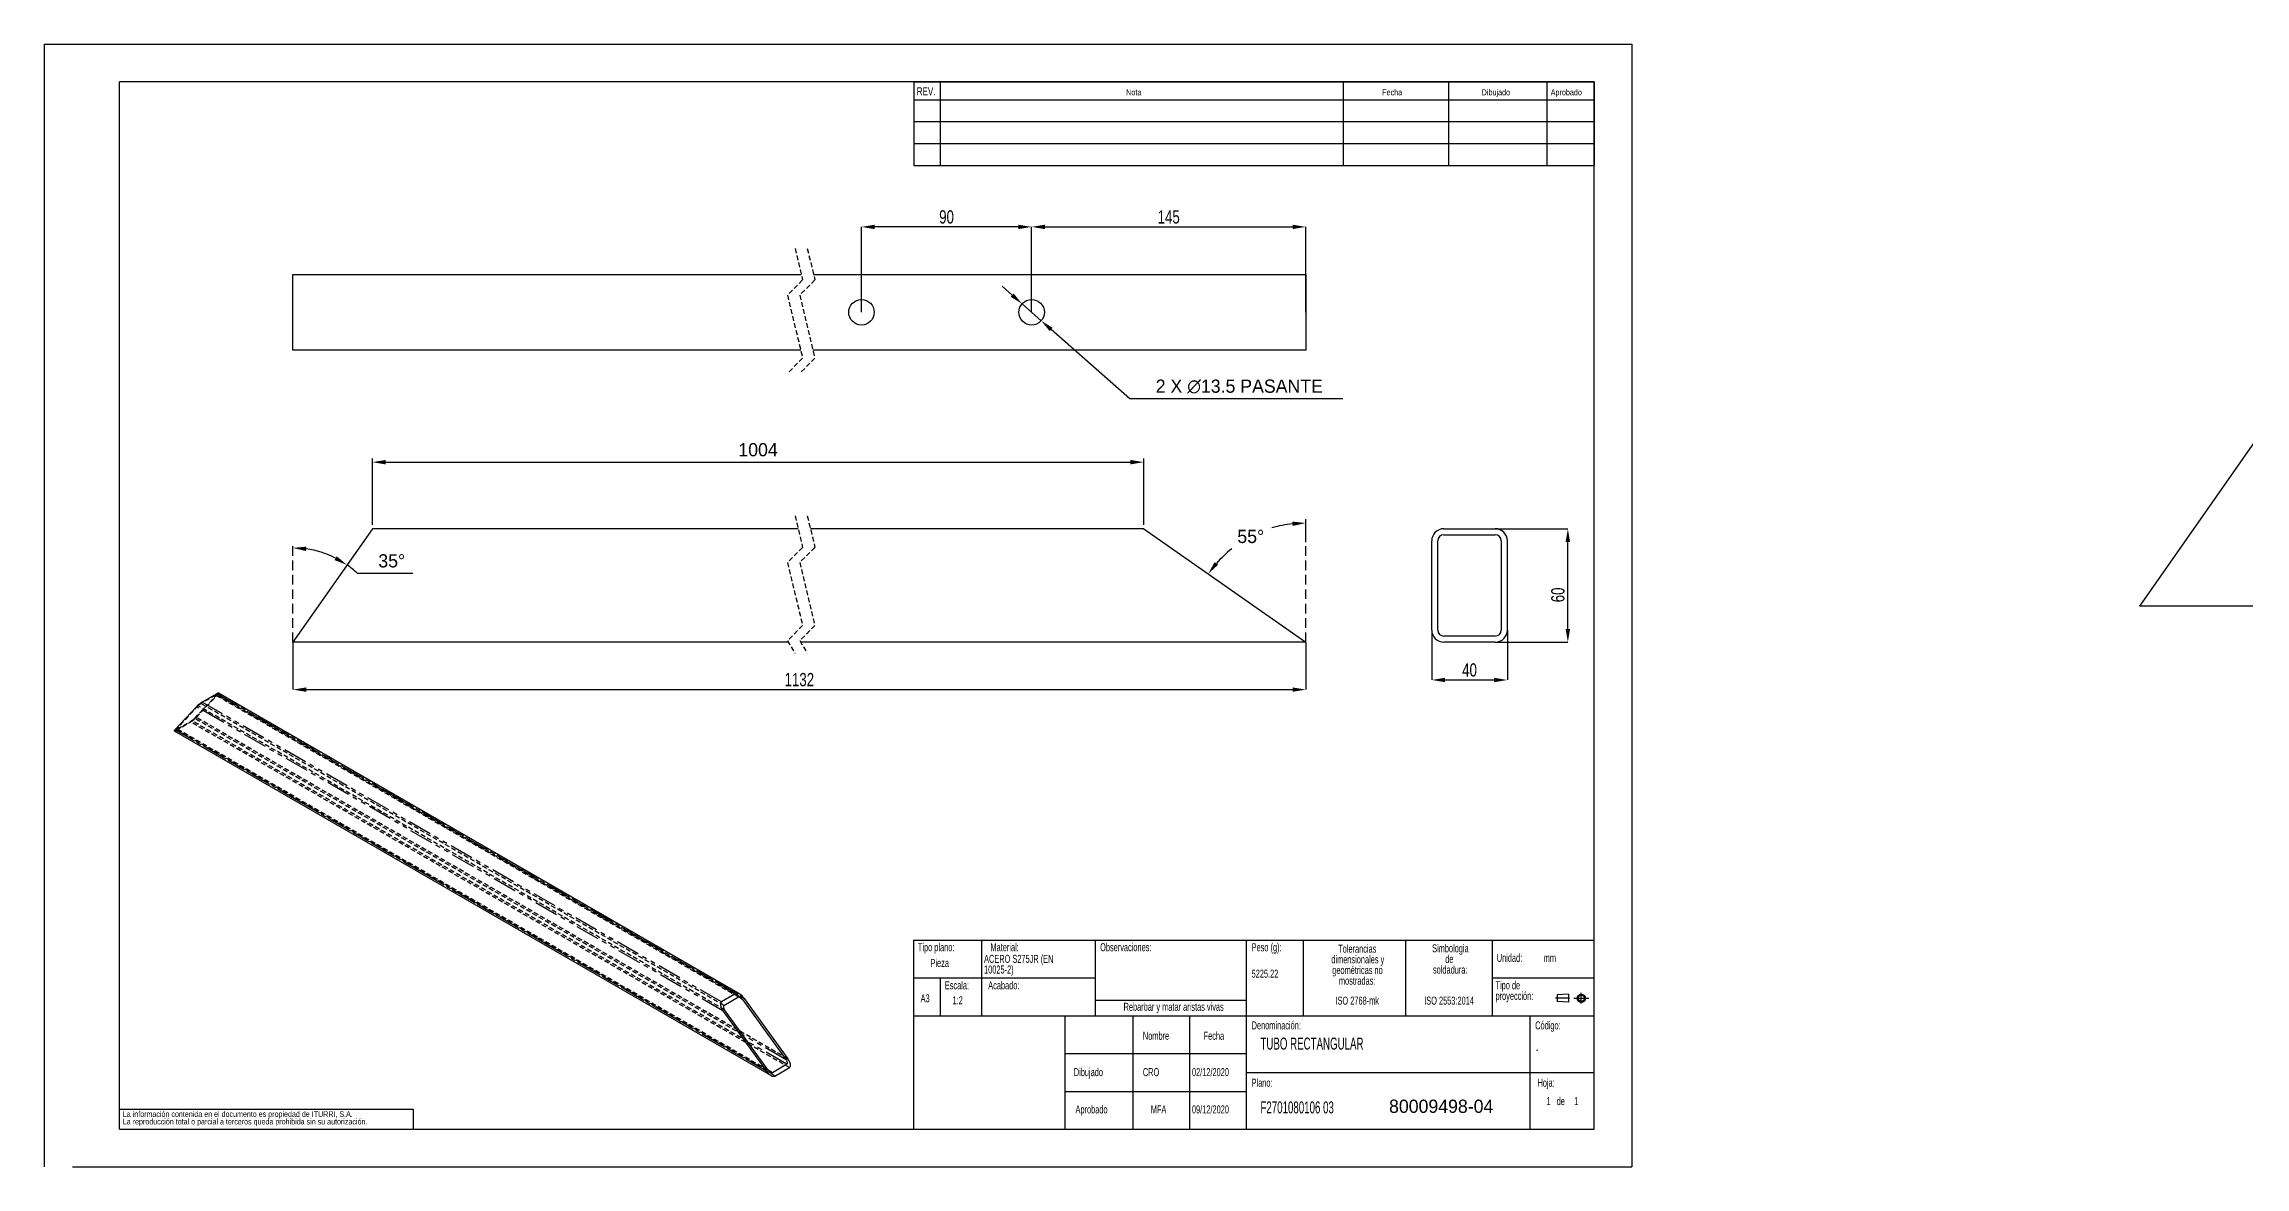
# Model space of a CAD drawing. Extents: x 0 to 1704, y 0 to 297.
# Drawn here: x 0 to 582, y 0 to 297 of the extents above; entities that cross this region are included whole.
import ezdxf

# ---------------------------------------------------------------- set-up
doc = ezdxf.new("R2010")
doc.units = 0
doc.header["$PDSIZE"] = -1
for name, pattern in [('SLD-CENTRADA-DOBLE', [12.7, 6.35, -1.27, 1.27, -1.27, 1.27, -1.27]), ('SLD-CENTRADA-TRAZOS-LARGOS', [19.05, 15.24, -1.27, 1.27, -1.27]), ('SLD-CONTINUA', [0]), ('SLD-DISCONTINUA', [1.905, 1.27, -0.635])]:
    doc.linetypes.add(name, pattern=pattern)
doc.layers.get('0').update_dxf_attribs({"linetype": 'CONTINUOUS'})
doc.layers.get('Defpoints').update_dxf_attribs({"linetype": 'CONTINUOUS'})
doc.layers.add('FORMATO', color=7, linetype='SLD-CONTINUA')
doc.layers.add('SLD-0', color=179, linetype='SLD-CONTINUA')
doc.styles.add('SLDTEXTSTYLE0', font='TXT', dxfattribs={"width": 0.605})
doc.styles.add('SLDTEXTSTYLE1', font='TXT', dxfattribs={"width": 0.75})
doc.dimstyles.new('ISO-25', dxfattribs={"dimtxt": 2.5, "dimasz": 2.5, "dimexe": 1.25, "dimexo": 0.625, "dimtad": 1, "dimdsep": 46, "dimtxsty": 'Standard', "dimcen": 2.5, "dimadec": 0, "dimazin": 0, "dimtfac": 1, "dimtmove": 0, "dimatfit": 3, "dimfxl": 1, "dimarcsym": 0})
doc.dimstyles.new('SLDDIMSTYLE0', dxfattribs={"dimtxt": 3.5, "dimasz": 3.5, "dimexe": 0, "dimexo": 0.0625, "dimgap": 0.875, "dimtad": 1, "dimdec": 1, "dimlfac": 2, "dimrnd": 1e-09, "dimzin": 12, "dimdsep": 46, "dimtxsty": 'SLDTEXTSTYLE1', "dimsah": 1, "dimcen": 0.09, "dimadec": 0, "dimazin": 0, "dimtfac": 1, "dimtdec": 1, "dimtofl": 0, "dimtmove": 0, "dimatfit": 3, "dimfxl": 1, "dimtolj": 1, "dimtzin": 12, "dimarcsym": 0})

# ---------------------------------------------------------------- blocks, each defined once
blk = doc.blocks.new('BLOQUE3')
at = {"color": 7, "linetype": 'SLD-CENTRADA-TRAZOS-LARGOS'}
for p, q in [((400.52, 128.85), (400.52, 131.19)), ((397.92, 130.06), (394.8, 130.06)), ((398.88, 130.02), (402.16, 130.02))]:
    blk.add_line(p, q, dxfattribs=at)
at = {"color": 7, "linetype": 'SLD-CONTINUA'}
for p, q in [((397.68, 130.95), (395.23, 130.77)), ((395.23, 130.77), (395.23, 129.34)), ((397.68, 129.16), (395.23, 129.34)), ((397.68, 130.95), (397.68, 129.16))]:
    blk.add_line(p, q, dxfattribs=at)
for radius in [0.892, 0.713]:
    blk.add_circle((400.52, 130.02), radius, dxfattribs=at)
blk = doc.blocks.new('SW_NOTE_0')
at = {"layer": 'SLD-0', "color": 0, "attachment_point": 2, "style": 'SLDTEXTSTYLE0'}
for s, insert, char_height in [('dimensionales y', (7.54, -0.09), 2.1167), ('Tolerancias', (7.41, 2.73), 2.1167), ('geométricas no', (7.46, -2.92), 2.1167), ('mostradas:', (7.38, -5.74), 2.117)]:
    blk.add_mtext(s, dxfattribs=dict(at, insert=insert, char_height=char_height))
blk = doc.blocks.new('SW_NOTE_0_1')
at = {"layer": 'SLD-0', "color": 0, "attachment_point": 1, "style": 'SLDTEXTSTYLE0'}
for s, insert, char_height in [('Tipo de', (0, 2.73), 2.117), ('proyección:', (0, -0.09), 2.1167)]:
    blk.add_mtext(s, dxfattribs=dict(at, insert=insert, char_height=char_height))
blk = doc.blocks.new('SW_NOTE_0_2')
at = {"layer": 'SLD-0', "color": 0, "char_height": 2.117, "attachment_point": 2, "style": 'SLDTEXTSTYLE0'}
for s, insert in [('Simbologia', (7.11, 2.73)), ('de', (6.84, -0.09)), ('soldadura:', (7.06, -2.92))]:
    blk.add_mtext(s, dxfattribs=dict(at, insert=insert))
blk = doc.blocks.new('SW_NOTE_0_3')
at = {"layer": 'SLD-0', "color": 0, "attachment_point": 1, "style": 'SLDTEXTSTYLE0'}
for s, insert, char_height in [('ACERO S275JR (EN', (0, 2.73), 2.1167), ('10025-2)', (0, -0.09), 2.117)]:
    blk.add_mtext(s, dxfattribs=dict(at, insert=insert, char_height=char_height))
blk = doc.blocks.new('SW_NOTE_0_4')
at = {"layer": 'SLD-0', "color": 0, "char_height": 1.5, "attachment_point": 1, "style": 'SLDTEXTSTYLE1'}
for s, insert in [('La información contenida en el documento es propiedad de ITURRI, S.A.', (0, 1.93)), ('La reproducción total o parcial a terceros queda prohibida sin su autorización.', (0, -0.07))]:
    blk.add_mtext(s, dxfattribs=dict(at, insert=insert))
blk = doc.blocks.new('SW_NOTE_0_5')
at = {"layer": 'SLD-0', "color": 0, "attachment_point": 2, "style": 'SLDTEXTSTYLE0'}
for s, insert, char_height in [('dimensionales y', (7.54, -0.09), 2.1167), ('Tolerancias', (7.41, 2.73), 2.1167), ('geométricas no', (7.46, -2.92), 2.1167), ('mostradas:', (7.38, -5.74), 2.117)]:
    blk.add_mtext(s, dxfattribs=dict(at, insert=insert, char_height=char_height))
blk = doc.blocks.new('SW_NOTE_0_6')
at = {"layer": 'SLD-0', "color": 0, "attachment_point": 1, "style": 'SLDTEXTSTYLE0'}
for s, insert, char_height in [('Tipo de', (0, 2.73), 2.117), ('proyección:', (0, -0.09), 2.1167)]:
    blk.add_mtext(s, dxfattribs=dict(at, insert=insert, char_height=char_height))
blk = doc.blocks.new('SW_NOTE_0_7')
at = {"layer": 'SLD-0', "color": 0, "char_height": 2.117, "attachment_point": 2, "style": 'SLDTEXTSTYLE0'}
for s, insert in [('Simbologia', (7.11, 2.73)), ('de', (6.84, -0.09)), ('soldadura:', (7.06, -2.92))]:
    blk.add_mtext(s, dxfattribs=dict(at, insert=insert))
blk = doc.blocks.new('SW_NOTE_0_8')
at = {"layer": 'SLD-0', "color": 0, "attachment_point": 1, "style": 'SLDTEXTSTYLE0'}
for s, insert, char_height in [('ACERO S275JR (EN', (0, 2.73), 2.1167), ('10025-2)', (0, -0.09), 2.117)]:
    blk.add_mtext(s, dxfattribs=dict(at, insert=insert, char_height=char_height))
blk = doc.blocks.new('SW_NOTE_0_9')
at = {"layer": 'SLD-0', "color": 0, "char_height": 1.5, "attachment_point": 1, "style": 'SLDTEXTSTYLE1'}
for s, insert in [('La información contenida en el documento es propiedad de ITURRI, S.A.', (0, 1.93)), ('La reproducción total o parcial a terceros queda prohibida sin su autorización.', (0, -0.07))]:
    blk.add_mtext(s, dxfattribs=dict(at, insert=insert))
blk = doc.blocks.new('*D25')
at = {"layer": 'Defpoints', "color": 0, "transparency": 16777216}
for p in [(65.84, 138.8), (333.72, 138.8), (333.72, 126.25)]:
    blk.add_point(p, dxfattribs=at)
at = {"layer": 'FORMATO', "color": 0, "lineweight": -2, "transparency": 16777216}
for p, q in [((65.84, 138.74), (65.84, 126.25)), ((333.72, 138.74), (333.72, 126.25)), ((69.34, 126.25), (330.22, 126.25))]:
    blk.add_line(p, q, dxfattribs=at)
at = {"layer": 'FORMATO', "color": 0, "transparency": 16777216}
for points in [[(69.34, 126.83), (69.34, 125.67), (65.84, 126.25)], [(330.22, 126.83), (330.22, 125.67), (333.72, 126.25)]]:
    blk.add_solid(points, dxfattribs=at)
at = {"layer": 'FORMATO', "color": 0, "transparency": 16777216, "insert": (199.78, 128.88), "char_height": 3.5, "attachment_point": 5, "style": 'SLDTEXTSTYLE1'}
blk.add_mtext('\\A1;1132', dxfattribs=at)
blk = doc.blocks.new('*D26')
at = {"color": 0, "lineweight": -2, "transparency": 16777216}
for p, q in [((86.84, 169.8), (86.84, 187.41)), ((90.34, 186.41), (287.37, 186.41)), ((290.87, 169.8), (290.87, 187.41))]:
    blk.add_line(p, q, dxfattribs=at)
at = {"color": 0, "transparency": 16777216}
for points in [[(90.34, 186.99), (90.34, 185.82), (86.84, 186.41)], [(287.37, 186.99), (287.37, 185.82), (290.87, 186.41)]]:
    blk.add_solid(points, dxfattribs=at)
at = {"layer": 'Defpoints', "color": 0, "transparency": 16777216}
for p in [(290.87, 186.41), (86.84, 168.8), (290.87, 168.8)]:
    blk.add_point(p, dxfattribs=at)
at = {"color": 0, "transparency": 16777216, "insert": (188.86, 189.68), "char_height": 3.5, "attachment_point": 5}
blk.add_mtext('1004', dxfattribs=at)
blk = doc.blocks.new('*D27')
at = {"color": 0, "lineweight": -2, "transparency": 16777216}
blk.add_line((82.85, 157.02), (97.57, 157.02), dxfattribs=at)
for start, end in [(63.05171, 81.94829), (46.94829, 55)]:
    blk.add_arc((65.84, 138.8), 24.93, start, end, dxfattribs=at)
at = {"color": 0, "transparency": 16777216}
for points in [[(69.29, 162.9), (69.37, 164.06), (65.84, 163.73)], [(77.43, 161.52), (76.83, 160.52), (80.14, 159.22)]]:
    blk.add_solid(points, dxfattribs=at)
at = {"layer": 'Defpoints', "color": 0, "transparency": 16777216}
for p in [(65.84, 164.28), (70.88, 163.21), (86.84, 168.8), (65.84, 138.8), (65.84, 138.8)]:
    blk.add_point(p, dxfattribs=at)
at = {"color": 0, "transparency": 16777216, "insert": (91.96, 160.29), "char_height": 3.5, "attachment_point": 5}
blk.add_mtext('35°', dxfattribs=at)
blk = doc.blocks.new('*D28')
at = {"color": 0, "lineweight": -2, "transparency": 16777216}
blk.add_line((333.72, 165.28), (333.72, 171.3), dxfattribs=at)
for start, end in [(96.36888, 106.48442), (128.45618, 138.63112)]:
    blk.add_arc((333.72, 138.8), 31.5, start, end, dxfattribs=at)
at = {"color": 0, "transparency": 16777216}
for points in [[(330.19, 170.69), (330.25, 169.53), (333.72, 170.3)], [(310.53, 159.26), (309.62, 159.98), (307.91, 156.87)]]:
    blk.add_solid(points, dxfattribs=at)
at = {"layer": 'Defpoints', "color": 0, "transparency": 16777216}
for p in [(290.87, 168.8), (323.81, 168.7), (333.72, 164.28), (333.72, 138.8), (333.72, 138.8)]:
    blk.add_point(p, dxfattribs=at)
at = {"color": 0, "transparency": 16777216, "insert": (319.17, 166.74), "char_height": 3.5, "attachment_point": 5}
blk.add_mtext('55°', dxfattribs=at)
blk = doc.blocks.new('*D29')
at = {"layer": 'Defpoints', "color": 0, "transparency": 16777216}
for p in [(333.72, 248.63), (261.22, 226.05), (333.72, 226.05)]:
    blk.add_point(p, dxfattribs=at)
at = {"layer": 'FORMATO', "color": 0, "lineweight": -2, "transparency": 16777216}
for p, q in [((261.22, 226.12), (261.22, 248.63)), ((264.72, 248.63), (330.22, 248.63)), ((333.72, 226.12), (333.72, 248.63))]:
    blk.add_line(p, q, dxfattribs=at)
at = {"layer": 'FORMATO', "color": 0, "transparency": 16777216}
for points in [[(264.72, 249.21), (264.72, 248.05), (261.22, 248.63)], [(330.22, 249.21), (330.22, 248.05), (333.72, 248.63)]]:
    blk.add_solid(points, dxfattribs=at)
at = {"layer": 'FORMATO', "color": 0, "transparency": 16777216, "insert": (297.47, 251.25), "char_height": 3.5, "attachment_point": 5, "style": 'SLDTEXTSTYLE1'}
blk.add_mtext('\\A1;145', dxfattribs=at)
blk = doc.blocks.new('*D30')
at = {"layer": 'Defpoints', "color": 0, "transparency": 16777216}
for p in [(216.22, 248.63), (216.22, 226.05), (261.22, 226.05)]:
    blk.add_point(p, dxfattribs=at)
at = {"layer": 'FORMATO', "color": 0, "lineweight": -2, "transparency": 16777216}
for p, q in [((216.22, 226.12), (216.22, 248.63)), ((257.72, 248.63), (219.72, 248.63)), ((261.22, 226.12), (261.22, 248.63))]:
    blk.add_line(p, q, dxfattribs=at)
at = {"layer": 'FORMATO', "color": 0, "transparency": 16777216}
for points in [[(219.72, 249.21), (219.72, 248.05), (216.22, 248.63)], [(257.72, 249.21), (257.72, 248.05), (261.22, 248.63)]]:
    blk.add_solid(points, dxfattribs=at)
at = {"layer": 'FORMATO', "color": 0, "transparency": 16777216, "insert": (238.72, 251.25), "char_height": 3.5, "attachment_point": 5, "style": 'SLDTEXTSTYLE1'}
blk.add_mtext('\\A1;90', dxfattribs=at)
blk = doc.blocks.new('*D31')
at = {"color": 0, "lineweight": -2, "transparency": 16777216}
for p, q in [((256.06, 230.6), (253.44, 232.92)), ((258.69, 228.29), (263.75, 223.82)), ((287.21, 203.12), (266.37, 221.5)), ((343.56, 203.12), (287.21, 203.12))]:
    blk.add_line(p, q, dxfattribs=at)
at = {"color": 0, "transparency": 16777216}
for points in [[(256.45, 231.04), (255.67, 230.16), (258.69, 228.29)], [(266.76, 221.94), (265.99, 221.07), (263.75, 223.82)]]:
    blk.add_solid(points, dxfattribs=at)
at = {"layer": 'Defpoints', "color": 0, "transparency": 16777216}
for p in [(258.69, 228.29), (263.75, 223.82)]:
    blk.add_point(p, dxfattribs=at)
at = {"color": 0, "transparency": 16777216, "insert": (316.15, 206.4), "char_height": 3.5, "attachment_point": 5}
blk.add_mtext('2 X ∅13.5 PASANTE', dxfattribs=at)
blk = doc.blocks.new('*D32')
at = {"layer": 'Defpoints', "color": 0, "transparency": 16777216}
for p in [(367.05, 142), (387.05, 142), (387.05, 128.8)]:
    blk.add_point(p, dxfattribs=at)
at = {"layer": 'FORMATO', "color": 0, "lineweight": -2, "transparency": 16777216}
for p, q in [((367.05, 141.94), (367.05, 128.8)), ((387.05, 141.94), (387.05, 128.8)), ((370.55, 128.8), (383.55, 128.8))]:
    blk.add_line(p, q, dxfattribs=at)
at = {"layer": 'FORMATO', "color": 0, "transparency": 16777216}
for points in [[(370.55, 129.38), (370.55, 128.22), (367.05, 128.8)], [(383.55, 129.38), (383.55, 128.22), (387.05, 128.8)]]:
    blk.add_solid(points, dxfattribs=at)
at = {"layer": 'FORMATO', "color": 0, "transparency": 16777216, "insert": (377.05, 131.43), "char_height": 3.5, "attachment_point": 5, "style": 'SLDTEXTSTYLE1'}
blk.add_mtext('\\A1;40', dxfattribs=at)
blk = doc.blocks.new('*D33')
at = {"layer": 'Defpoints', "color": 0, "transparency": 16777216}
for p in [(383.85, 168.8), (403.05, 168.8), (383.85, 138.8)]:
    blk.add_point(p, dxfattribs=at)
at = {"layer": 'FORMATO', "color": 0, "lineweight": -2, "transparency": 16777216}
for p, q in [((383.91, 168.8), (403.05, 168.8)), ((403.05, 142.3), (403.05, 165.3)), ((383.91, 138.8), (403.05, 138.8))]:
    blk.add_line(p, q, dxfattribs=at)
at = {"layer": 'FORMATO', "color": 0, "transparency": 16777216}
for points in [[(402.46, 165.3), (403.63, 165.3), (403.05, 168.8)], [(402.46, 142.3), (403.63, 142.3), (403.05, 138.8)]]:
    blk.add_solid(points, dxfattribs=at)
at = {"layer": 'FORMATO', "color": 0, "transparency": 16777216, "insert": (400.42, 151.3), "char_height": 3.5, "attachment_point": 5, "rotation": 90, "style": 'SLDTEXTSTYLE1'}
blk.add_mtext('\\A1;60', dxfattribs=at)

msp = doc.modelspace()

# ---------------------------------------------------------------- linework, layer by layer
at = {"color": 7, "linetype": 'SLD-CONTINUA'}
for p, q in [((0, 297), (420, 297)), ((0, 297), (0, -0.001)), ((420, 297), (420, 0)), ((410, 287), (20, 287)), ((20, 10), (20, 287)), ((410, 10), (410, 287)), ((367.048, 142.001), (367.048, 165.601)), ((368.648, 142.001), (368.648, 165.601)), ((370.248, 168.801), (383.848, 168.801)), ((370.248, 167.201), (383.848, 167.201)), ((385.448, 165.601), (385.448, 142.001)), ((387.048, 142.001), (387.048, 165.601)), ((383.848, 140.401), (370.248, 140.401)), ((383.848, 138.801), (370.248, 138.801)), ((45.691, 125.134), (41.844, 122.913)), ((184.032, 45.704), (46.145, 125.304)), ((34.641, 115.64), (40.306, 121.712)), ((34.458, 115.313), (192.286, 24.201)), ((230, 60), (410, 60)), ((230, 60), (230, 10)), ((183.013, 45.86), (179.167, 43.639)), ((179.554, 41.325), (191.107, 25.315)), ((179.813, 42.743), (183.66, 44.964)), ((191.56, 25.576), (180.007, 41.586)), ((184.759, 44.329), (196.311, 28.319)), ((185.211, 44.591), (196.764, 28.58)), ((196.505, 27.162), (192.658, 24.941)), ((193.305, 24.046), (197.151, 26.266)), ((20, 10), (410, 10)), ((7.531, 0), (420, 0))]:
    msp.add_line(p, q, dxfattribs=at)
at = {"color": 7, "linetype": 'SLD-DISCONTINUA'}
for p, q in [((198.646, 242.929), (200.646, 234.591)), ((201.89, 242.929), (203.89, 234.591)), ((200.646, 234.591), (196.646, 230.591)), ((203.89, 234.591), (199.89, 230.591)), ((196.646, 230.591), (200.646, 213.916)), ((199.89, 230.591), (203.89, 213.916)), ((200.646, 213.916), (196.646, 209.916)), ((203.89, 213.916), (199.89, 209.916)), ((198.646, 172.213), (200.646, 163.875)), ((201.89, 172.213), (203.89, 163.875)), ((200.646, 163.875), (196.646, 159.875)), ((203.89, 163.875), (199.89, 159.875)), ((196.646, 159.875), (200.646, 143.2)), ((199.89, 159.875), (203.89, 143.2)), ((200.646, 143.2), (196.646, 139.2)), ((203.89, 143.2), (199.89, 139.2)), ((196.646, 139.2), (198.646, 135.863)), ((199.89, 139.2), (201.89, 135.863)), ((39.846, 118.645), (45.51, 124.716)), ((40.298, 118.906), (45.962, 124.977)), ((45.374, 124.794), (41.528, 122.574)), ((179.813, 42.743), (41.528, 122.574)), ((183.66, 44.964), (45.374, 124.794)), ((183.66, 44.964), (45.51, 124.716)), ((184.169, 44.886), (45.601, 124.88)), ((185.211, 44.591), (45.962, 124.977)), ((34.913, 115.483), (38.759, 117.704)), ((40.758, 121.973), (35.094, 115.901)), ((35.23, 115.823), (39.076, 118.044)), ((197.151, 26.266), (38.759, 117.704)), ((186.067, 33.188), (39.076, 118.044)), ((184.774, 34.979), (39.846, 118.645)), ((196.764, 28.58), (40.298, 118.906)), ((180.007, 41.586), (40.758, 121.973)), ((193.305, 24.046), (34.913, 115.483)), ((35.002, 115.738), (192.149, 25.019)), ((191.56, 25.576), (35.094, 115.901)), ((191.56, 25.576), (35.23, 115.823))]:
    msp.add_line(p, q, dxfattribs=at)
for p, q in [((65.838, 236.053), (200.295, 236.053)), ((65.838, 216.053), (65.838, 236.053)), ((203.54, 236.053), (333.716, 236.053)), ((333.716, 236.053), (333.716, 216.053)), ((200.134, 216.053), (65.838, 216.053)), ((333.716, 216.053), (203.378, 216.053)), ((86.845, 168.801), (65.838, 138.801)), ((199.465, 168.801), (86.845, 168.801)), ((290.872, 168.801), (202.709, 168.801)), ((290.872, 168.801), (333.716, 138.801)), ((196.885, 138.801), (65.838, 138.801)), ((333.716, 138.801), (200.13, 138.801))]:
    msp.add_line(p, q)
at = {"color": 6}
for p in [(596.216, 208.334), (1686.411, 148.334)]:
    msp.add_line(p, (554.203, 148.334), dxfattribs=at)
at = {"color": 7, "linetype": 'SLD-DISCONTINUA', "ltscale": 2}
for p, q in [((65.838, 138.801), (65.838, 164.276)), ((333.716, 138.801), (333.716, 164.276))]:
    msp.add_line(p, q, dxfattribs=at)
at = {"color": 4, "linetype": 'Continuous', "lineweight": 25}
msp.add_line((1671.212, 148.334), (566.411, 148.334), dxfattribs=at)
at = {"color": 8, "linetype": 'SLD-CENTRADA-DOBLE'}
for p, q in [((179.167, 43.639), (41.844, 122.913)), ((183.013, 45.86), (45.691, 125.134)), ((179.554, 41.325), (40.306, 121.712)), ((191.107, 25.315), (34.641, 115.64)), ((184.759, 44.329), (183.66, 44.964)), ((196.311, 28.319), (184.774, 34.979)), ((196.505, 27.162), (186.067, 33.188)), ((192.658, 24.941), (191.56, 25.576))]:
    msp.add_line(p, q, dxfattribs=at)
for centre in [(216.216, 226.053), (261.216, 226.053)]:
    msp.add_circle(centre, 3.375)
at = {"color": 7, "linetype": 'SLD-CONTINUA'}
for centre, radius, start, end in [((370.248, 165.601), 3.2, 90, 180), ((370.248, 165.601), 1.6, 90, 180), ((383.848, 165.601), 3.2, 0, 90), ((383.848, 165.601), 1.6, 0, 90), ((370.248, 142.001), 3.2, 180, 270), ((370.248, 142.001), 1.6, 180, 270), ((383.848, 142.001), 3.2, 270, 0), ((383.848, 142.001), 1.6, 270, 0)]:
    msp.add_arc(centre, radius, start, end, dxfattribs=at)
for centre, major_axis, ratio, start_param, end_param in [((41.211, 122.234), (1.098, 0.841), 0.1482848, 0.8467689, 2.4175652), ((45.057, 124.455), (1.098, 0.841), 0.1482848, 0.061452, 0.8467689), ((35.547, 116.163), (1.098, 0.841), 0.1482848, 2.4175652, 3.2030447), ((180.459, 41.848), (-1.346, 1.756), 0.4692746, 6.2217333, 7.7925296), ((180.459, 41.848), (-0.673, 0.878), 0.4692746, 6.2217333, 7.7925296), ((184.306, 44.068), (-1.346, 1.756), 0.4692746, 4.650937, 6.2217333), ((184.306, 44.068), (-0.673, 0.878), 0.4692746, 4.650937, 6.2217333), ((192.012, 25.837), (-1.346, 1.756), 0.4692746, 1.5093443, 3.0801406), ((192.012, 25.837), (-0.673, 0.878), 0.4692746, 1.5093443, 3.0801406), ((195.859, 28.058), (-0.673, 0.878), 0.4692746, 3.0801406, 4.650937), ((195.859, 28.058), (-1.346, 1.756), 0.4692746, 3.0801406, 4.650937)]:
    msp.add_ellipse(centre, major_axis=major_axis, ratio=ratio, start_param=start_param, end_param=end_param, dxfattribs=at)
at = {"color": 7, "linetype": 'SLD-DISCONTINUA'}
for centre, major_axis, start_param, end_param in [((41.211, 122.234), (0.549, 0.421), 0.8467689, 2.4175652), ((45.057, 124.455), (0.549, 0.421), 5.5591579, 7.1299542), ((45.057, 124.455), (1.098, 0.841), 5.5591579, 6.3446373), ((39.393, 118.383), (1.098, 0.841), 3.9883616, 5.5591579), ((39.393, 118.383), (0.549, 0.421), 3.9883616, 5.5591579), ((35.547, 116.163), (1.098, 0.841), 3.2030447, 3.9883616), ((35.547, 116.163), (0.549, 0.421), 2.4175652, 3.9883616)]:
    msp.add_ellipse(centre, major_axis=major_axis, ratio=0.1482848, start_param=start_param, end_param=end_param, dxfattribs=at)
at = {"layer": 'FORMATO'}
for p, q in [((230.091, 287), (410, 287)), ((230.091, 287), (230.091, 264.866)), ((237.034, 287), (237.034, 264.866)), ((343.657, 287), (343.657, 264.866)), ((371.462, 287), (371.462, 264.866)), ((397.513, 287), (397.513, 264.866)), ((410, 287), (410, 264.866)), ((230.091, 282.266), (410, 282.266)), ((230.091, 276.466), (410, 276.466)), ((230.091, 270.666), (410, 270.666)), ((230.091, 264.866), (410, 264.866))]:
    msp.add_line(p, q, dxfattribs=at)
at = {"layer": 'SLD-0'}
for p, q in [((248, 60), (248, 40)), ((278, 60), (278, 40)), ((318, 60), (318, 40)), ((333, 60), (333, 40)), ((360.082, 60), (360.082, 40)), ((383, 60), (383, 40)), ((230, 50), (248, 50)), ((237, 50), (237, 40)), ((248, 50), (278, 50)), ((383, 50), (410, 50)), ((278, 44.158), (318, 44.158)), ((230, 40), (410, 40)), ((270, 40), (270, 10)), ((288, 40), (288, 10)), ((303, 40), (303, 10)), ((318, 40), (318, 10)), ((393, 40), (393, 10)), ((270, 30), (318, 30)), ((318, 25), (393, 25)), ((393, 25), (410, 25)), ((270, 20), (318, 20)), ((20.002, 15.245), (97.629, 15.245)), ((97.629, 15.245), (97.629, 10))]:
    msp.add_line(p, q, dxfattribs=at)

# ---------------------------------------------------------------- block references
at = {"color": 7, "linetype": 'Continuous', "xscale": 1.2, "yscale": 1.2, "zscale": 1.2}
msp.add_blockref('BLOQUE3', (-74.011, -111.408), dxfattribs=at)
msp.add_blockref('BLOQUE3', (-74.011, -111.408), dxfattribs=at)
at = {"layer": 'SLD-0'}
for name, p in [('SW_NOTE_0', (339.945, 56.056)), ('SW_NOTE_0_5', (339.945, 56.056)), ('SW_NOTE_0_2', (364.873, 56.166)), ('SW_NOTE_0_7', (364.873, 56.166)), ('SW_NOTE_0_3', (248.635, 53.377)), ('SW_NOTE_0_8', (248.635, 53.377)), ('SW_NOTE_0_1', (383.914, 46.391)), ('SW_NOTE_0_6', (383.914, 46.391)), ('SW_NOTE_0_4', (20.838, 12.819)), ('SW_NOTE_0_9', (20.838, 12.819))]:
    msp.add_blockref(name, p, dxfattribs=at)

# ---------------------------------------------------------------- texts
at = {"insert": (355.754, 17.808), "char_height": 3.5, "width": 30.0125, "attachment_point": 1}
msp.add_mtext('80009498-04', dxfattribs=at)
at = {"layer": 'FORMATO', "attachment_point": 1, "style": 'SLDTEXTSTYLE1'}
for s, insert, char_height in [('REV.', (230.836, 285.552), 2.1167), ('Nota', (286.224, 285.026), 1.5875), ('Fecha', (353.926, 285.026), 1.5875), ('Dibujado', (380.261, 285.026), 1.5875), ('Aprobado', (398.51, 285.026), 1.5875)]:
    msp.add_mtext(s, dxfattribs=dict(at, insert=insert, char_height=char_height))
at = {"layer": 'SLD-0', "style": 'SLDTEXTSTYLE0'}
for s, insert, char_height, attachment_point in [('Tipo plano:', (231.129, 59.181), 2.11667, 1), ('Tipo plano:', (231.129, 59.181), 2.11667, 1), ('Material:', (250.33, 59.181), 2.1167, 1), ('Material:', (250.33, 59.181), 2.1167, 1), ('Observaciones:', (279.339, 59.181), 2.11667, 1), ('Observaciones:', (279.339, 59.181), 2.11667, 1), ('Peso (g):', (319.403, 59.181), 2.1167, 1), ('Peso (g):', (319.403, 59.181), 2.1167, 1), ('Pieza', (234.473, 55.019), 2.1167, 1), ('Pieza', (234.473, 55.019), 2.1167, 1), ('Unidad:', (384.246, 56.371), 2.1167, 1), ('Unidad:', (384.246, 56.371), 2.1167, 1), ('mm', (396.662, 56.371), 2.1167, 1), ('mm', (396.662, 56.371), 2.1167, 1), ('Escala:', (238.263, 49.101), 2.1167, 1), ('Escala:', (238.263, 49.101), 2.1167, 1), ('Acabado:', (249.738, 49.101), 2.1167, 1), ('Acabado:', (249.738, 49.101), 2.1167, 1), ('5225.22', (319.403, 52.181), 2.1167, 1), ('5225.22', (319.403, 52.181), 2.1167, 1), ('A3', (231.859, 45.674), 2.1167, 1), ('A3', (231.859, 45.674), 2.1167, 1), ('1:2', (240.29, 45.135), 2.1167, 1), ('1:2', (240.29, 45.135), 2.1167, 1), ('Rebarbar y matar aristas vivas', (298.785, 43.424), 2.11667, 2), ('Rebarbar y matar aristas vivas', (298.785, 43.424), 2.11667, 2), ('ISO 2768-mk', (347.337, 45.06), 2.11667, 2), ('ISO 2768-mk', (347.337, 45.06), 2.11667, 2), ('ISO 2553:2014', (371.625, 45.06), 2.11667, 2), ('ISO 2553:2014', (371.625, 45.06), 2.11667, 2), ('Nombre', (290.638, 35.755), 2.1167, 1), ('Nombre', (290.638, 35.755), 2.1167, 1), ('Fecha', (306.708, 35.755), 2.1167, 1), ('Fecha', (306.708, 35.755), 2.1167, 1), ('Denominación:', (319.403, 38.514), 2.11667, 1), ('Denominación:', (319.403, 38.514), 2.11667, 1), ('Código:', (394.398, 38.514), 2.1167, 1), ('Código:', (394.398, 38.514), 2.1167, 1), ('TUBO RECTANGULAR', (321.739, 34.217), 3.175, 1), ('TUBO RECTANGULAR', (321.739, 34.217), 3.175, 1), ('-', (394.586, 32.193), 2.117, 1), ('-', (394.586, 32.193), 2.117, 1), ('Dibujado', (272.373, 26.14), 2.1167, 1), ('Dibujado', (272.373, 26.14), 2.1167, 1), ('CRO', (290.638, 26.14), 2.1167, 1), ('02/12/2020', (303.629, 26.14), 2.1167, 1), ('Plano:', (319.403, 23.338), 2.1167, 1), ('Plano:', (319.403, 23.338), 2.1167, 1), ('Hoja:', (395.014, 23.338), 2.1167, 1), ('Hoja:', (395.014, 23.338), 2.1167, 1), ('1', (397.413, 18.475), 2.117, 1), ('1', (397.413, 18.475), 2.117, 1), ('1', (397.413, 18.475), 2.117, 1), ('1', (397.413, 18.475), 2.117, 1), ('de', (400.078, 18.475), 2.1167, 1), ('de', (400.078, 18.475), 2.1167, 1), ('de', (400.078, 18.475), 2.1167, 1), ('de', (400.078, 18.475), 2.1167, 1), ('1', (404.731, 18.475), 2.117, 1), ('1', (404.731, 18.475), 2.117, 1), ('1', (404.731, 18.475), 2.117, 1), ('1', (404.731, 18.475), 2.117, 1), ('Aprobado', (272.825, 16.282), 2.1167, 1), ('Aprobado', (272.825, 16.282), 2.1167, 1), ('MFA', (292.735, 16.282), 2.1167, 1), ('09/12/2020', (303.629, 16.282), 2.1167, 1), ('F2701080106 03', (321.739, 17.347), 3.175, 1), ('F2701080106 03', (321.739, 17.347), 3.175, 1)]:
    msp.add_mtext(s, dxfattribs=dict(at, insert=insert, char_height=char_height, attachment_point=attachment_point))

# ---------------------------------------------------------------- dimensions: what is measured, and where the dimension line sits
dim = msp.add_diameter_dim_2p(p1=(258.685, 228.286), p2=(263.747, 223.82), text='2 X <> PASANTE', dimstyle='ISO-25', override={"dimtxt": 3.5, "dimasz": 3.5, "dimexe": 1, "dimexo": 1, "dimgap": 1.524, "dimtih": 1, "dimtoh": 1, "dimdec": 1, "dimlfac": 2, "dimzin": 0, "dimtdec": 1, "dimtzin": 0})
dim.commit()
dim.dimension.update_dxf_attribs({"geometry": '*D31', "text_midpoint": (316.147, 203.121), "dimtype": 163})
dim = msp.add_linear_dim(base=(290.872, 186.408), p1=(86.845, 168.801), p2=(290.872, 168.801), text='1004', dimstyle='ISO-25', override={"dimtxt": 3.5, "dimasz": 3.5, "dimexe": 1, "dimexo": 1, "dimgap": 1.524, "dimtih": 1, "dimtoh": 1, "dimdec": 1, "dimlfac": 2, "dimzin": 0, "dimtdec": 1, "dimtzin": 0})
dim.commit()
dim.dimension.update_dxf_attribs({"geometry": '*D26', "text_midpoint": (188.858, 189.682)})
for base, line1, line2, picture, middle in [((323.807, 168.705), ((290.872, 168.801), (333.716, 138.801)), ((333.716, 138.801), (333.716, 164.276)), '*D28', (319.17, 166.744)), ((70.879, 163.212), ((65.838, 138.801), (65.838, 164.276)), ((86.845, 168.801), (65.838, 138.801)), '*D27', (91.962, 160.29))]:
    dim = msp.add_angular_dim_2l(base=base, line1=line1, line2=line2, dimstyle='ISO-25', override={"dimtxt": 3.5, "dimasz": 3.5, "dimexe": 1, "dimexo": 1, "dimgap": 1.524, "dimtih": 1, "dimtoh": 1, "dimdec": 1, "dimlfac": 2, "dimzin": 0, "dimtdec": 1, "dimtzin": 0})
    dim.commit()
    dim.dimension.update_dxf_attribs({"geometry": picture, "text_midpoint": middle})
at = {"layer": 'FORMATO', "color": 7}
for base, p2, picture, middle in [((216.216, 248.629), (216.216, 226.053), '*D30', (238.716, 251.254)), ((333.716, 248.629), (333.716, 226.053), '*D29', (297.466, 251.254))]:
    dim = msp.add_linear_dim(base=base, p1=(261.216, 226.053), p2=p2, dimstyle='SLDDIMSTYLE0', dxfattribs=at)
    dim.commit()
    dim.dimension.update_dxf_attribs({"geometry": picture, "text_midpoint": middle})
dim = msp.add_linear_dim(base=(403.048, 168.801), p1=(383.848, 138.801), p2=(383.848, 168.801), angle=90, dimstyle='SLDDIMSTYLE0', dxfattribs=at)
dim.commit()
dim.dimension.update_dxf_attribs({"geometry": '*D33', "text_midpoint": (403.048, 151.301), "dimtype": 160})
dim = msp.add_linear_dim(base=(387.048, 128.801), p1=(367.048, 142.001), p2=(387.048, 142.001), dimstyle='SLDDIMSTYLE0', dxfattribs=at)
dim.commit()
dim.dimension.update_dxf_attribs({"geometry": '*D32', "text_midpoint": (377.048, 128.801), "dimtype": 160})
dim = msp.add_linear_dim(base=(333.716, 126.251), p1=(65.838, 138.801), p2=(333.716, 138.801), text='1132', dimstyle='SLDDIMSTYLE0', dxfattribs=at)
dim.commit()
dim.dimension.update_dxf_attribs({"geometry": '*D25', "text_midpoint": (199.777, 128.876)})

doc.saveas('drawing.dxf')
